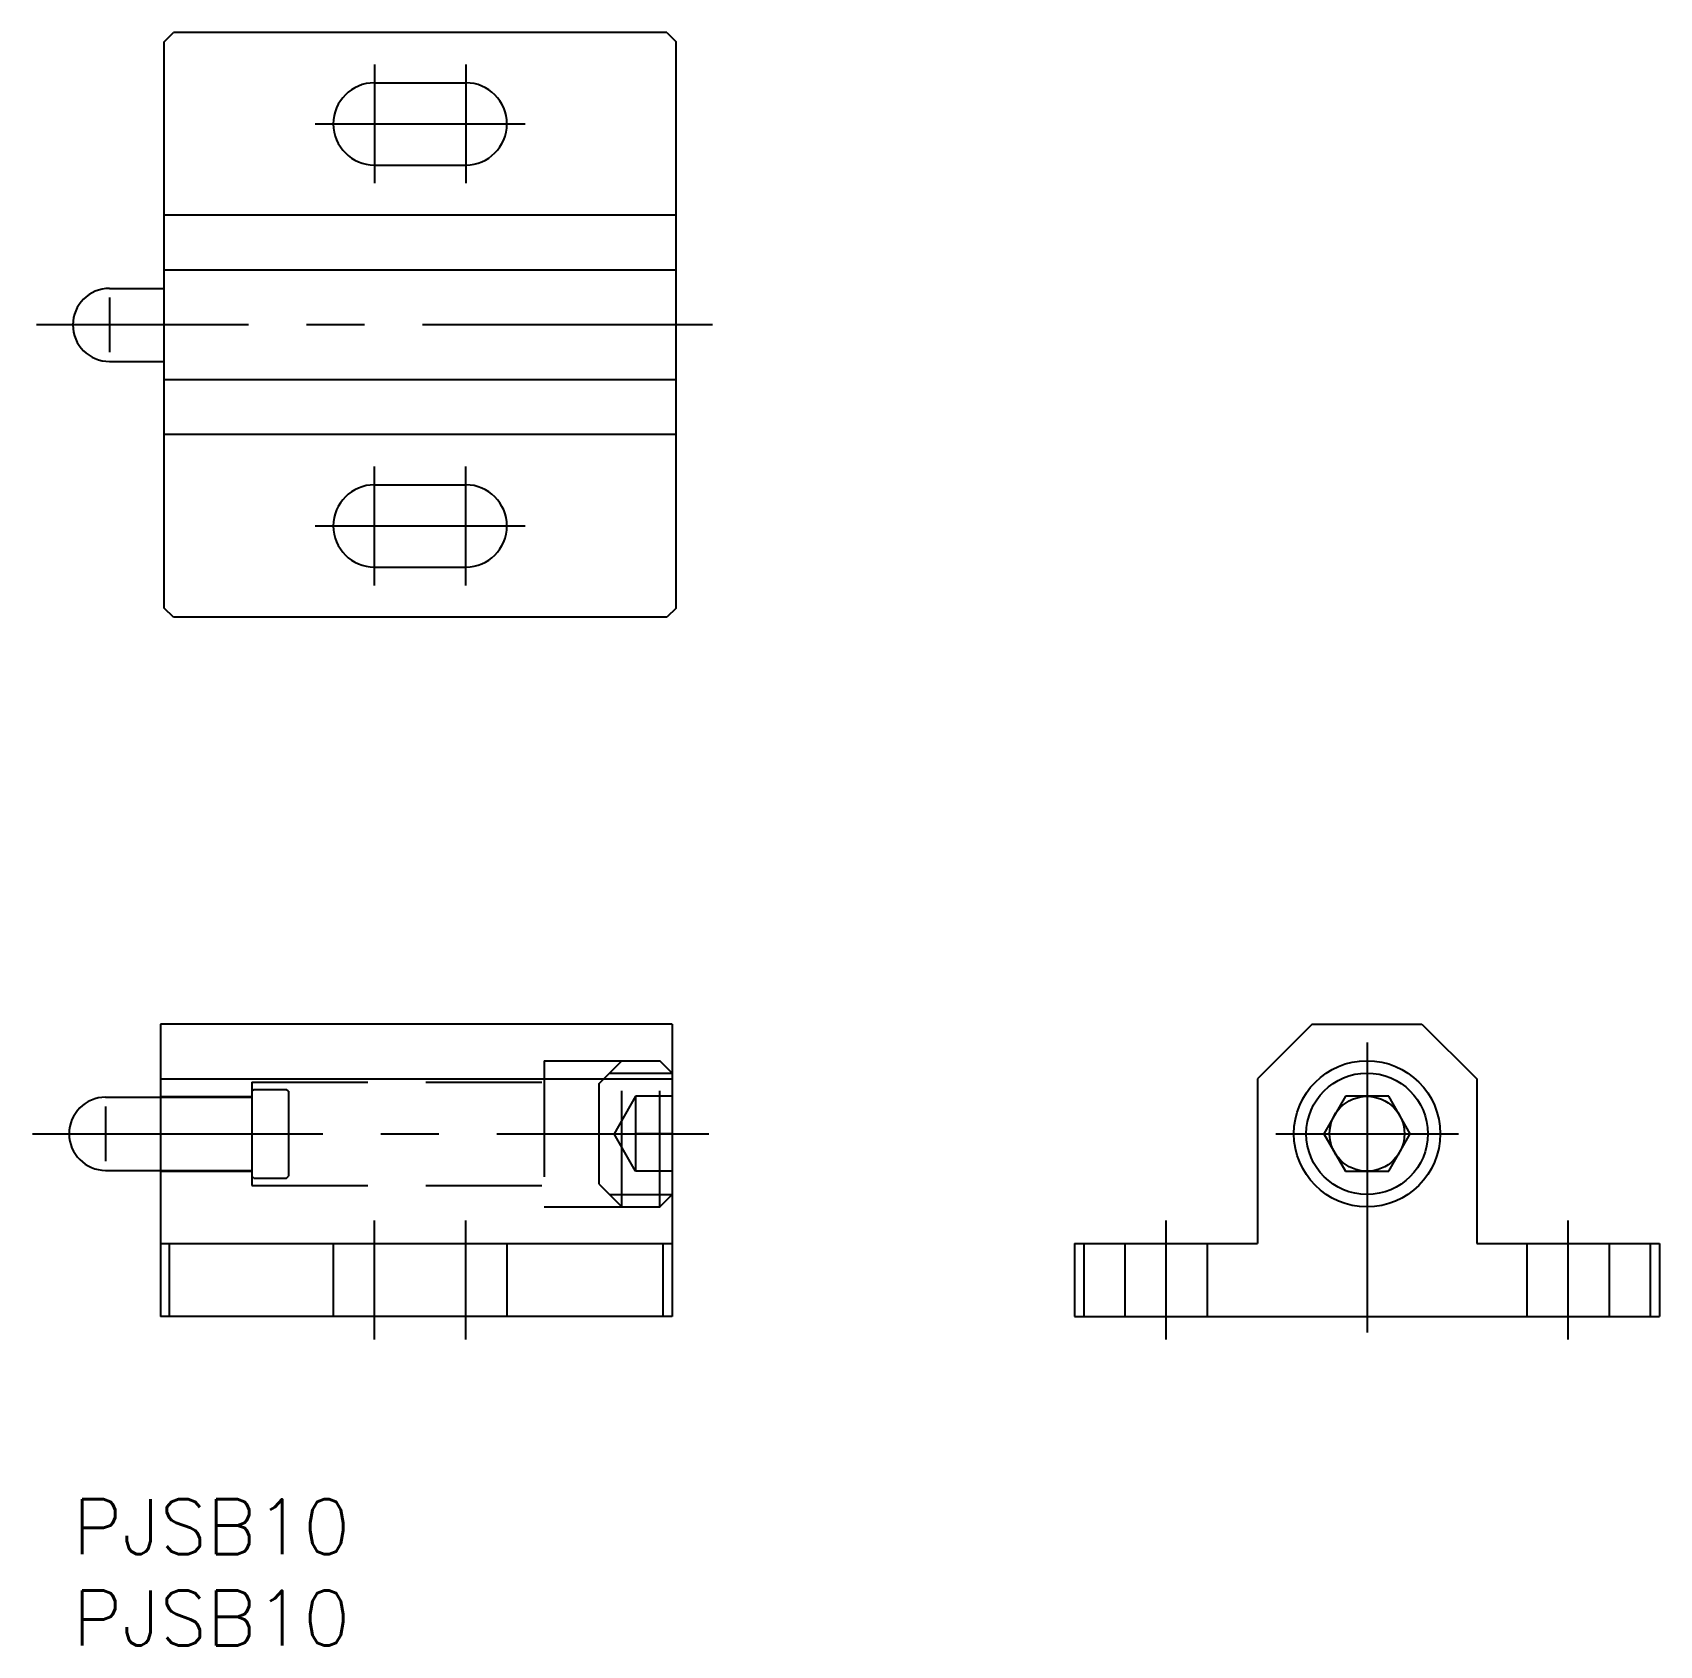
# Model space of a CAD drawing. Extents: x -2.2 to 86.8, y -8 to 80.3.
import ezdxf

# ---------------------------------------------------------------- set-up
doc = ezdxf.new("R2010")
doc.units = 0
doc.header["$LTSCALE"] = 0.5
doc.linetypes.add('CENTER', pattern=[50.8, 31.75, -6.35, 6.35, -6.35])
doc.linetypes.add('DASHED', pattern=[19.05, 12.7, -6.35])
for name, color, linetype in [('MSM_CENTER', 1, 'CENTER'), ('MSM_CONTINUOUS', 7, 'CONTINUOUS'), ('MSM_DASHED', 4, 'DASHED'), ('MSM_NARROW', 5, 'CONTINUOUS'), ('MSM_PART_NUMBER', 7, 'CONTINUOUS')]:
    doc.layers.add(name, color=color, linetype=linetype)
doc.styles.get("Standard").update_dxf_attribs({"font": 'txt.shx', "height": 3, "bigfont": 'bigfont.shx'})

# ---------------------------------------------------------------- blocks, each defined once
blk = doc.blocks.new('*U10')
at = {"layer": 'MSM_PART_NUMBER'}
blk.add_text('PJSB10', height=3, dxfattribs=at).set_placement((0, -3))
blk = doc.blocks.new('*U11')
at = {"layer": 'MSM_PART_NUMBER'}
blk.add_text('PJSB10', height=3, dxfattribs=at).set_placement((0, -8))

msp = doc.modelspace()

# ---------------------------------------------------------------- linework, layer by layer
at = {"layer": 'MSM_CENTER'}
for p, q in [((16.5, 78.512), (16.5, 72.012)), ((21.5, 78.512), (21.5, 72.012)), ((13.25, 75.262), (24.75, 75.262)), ((35, 64.262), (-2, 64.262)), ((16.5, 50.012), (16.5, 56.512)), ((21.5, 50.012), (21.5, 56.512)), ((13.25, 53.262), (24.75, 53.262)), ((70.812, 25), (70.812, 8)), ((-2.208, 20), (34.792, 20)), ((65.812, 20), (75.812, 20)), ((16.5, 8.75), (16.5, 15.25)), ((21.5, 8.75), (21.5, 15.25)), ((59.812, 8.75), (59.812, 15.25)), ((81.812, 8.75), (81.812, 15.25))]:
    msp.add_line(p, q, dxfattribs=at)
at = {"layer": 'MSM_CONTINUOUS'}
for p, q in [((5, 79.762), (5.5, 80.262)), ((32.5, 80.262), (5.5, 80.262)), ((32.5, 80.262), (33, 79.762)), ((5, 48.762), (5, 79.762)), ((33, 48.762), (33, 79.762)), ((16.5, 77.512), (21.5, 77.512)), ((16.5, 73.012), (21.5, 73.012)), ((33, 70.262), (5, 70.262)), ((33, 67.262), (5, 67.262)), ((2, 66.262), (5, 66.262)), ((2, 62.262), (5, 62.262)), ((33, 61.262), (5, 61.262)), ((33, 58.262), (5, 58.262)), ((16.5, 55.512), (21.5, 55.512)), ((16.5, 51.012), (21.5, 51.012)), ((5.5, 48.262), (5, 48.762)), ((32.5, 48.262), (5.5, 48.262)), ((33, 48.762), (32.5, 48.262)), ((4.792, 26), (4.792, 10)), ((32.792, 26), (4.792, 26)), ((32.792, 26), (32.792, 10)), ((67.812, 26), (64.812, 23)), ((67.812, 26), (73.812, 26)), ((73.812, 26), (76.812, 23)), ((4.792, 23), (32.792, 23)), ((64.812, 23), (64.812, 14)), ((76.812, 23), (76.812, 14)), ((1.792, 22), (4.792, 22)), ((69.628, 22.05), (68.444, 20)), ((71.995, 22.05), (69.628, 22.05)), ((73.179, 20), (71.995, 22.05)), ((68.444, 20), (69.628, 17.95)), ((71.995, 17.95), (73.179, 20)), ((1.792, 18), (4.792, 18)), ((69.628, 17.95), (71.995, 17.95)), ((4.792, 14), (32.792, 14)), ((5.292, 10), (5.292, 14)), ((32.292, 10), (32.292, 14)), ((54.812, 14), (64.812, 14)), ((54.812, 14), (54.812, 10)), ((55.312, 14), (55.312, 10)), ((76.812, 14), (86.812, 14)), ((86.312, 14), (86.312, 10)), ((86.812, 14), (86.812, 10)), ((32.792, 10), (4.792, 10)), ((54.812, 10), (86.812, 10))]:
    msp.add_line(p, q, dxfattribs=at)
for radius in [4, 2.05]:
    msp.add_circle((70.812, 20), radius, dxfattribs=at)
for centre, radius, start, end in [((16.5, 75.262), 2.25, 90, 270), ((21.5, 75.262), 2.25, 270, 90), ((2, 64.262), 2, 90, 270), ((16.5, 53.262), 2.25, 90, 270), ((21.5, 53.262), 2.25, 270, 90), ((1.792, 20), 2, 90, 270)]:
    msp.add_arc(centre, radius, start, end, dxfattribs=at)
at = {"layer": 'MSM_DASHED'}
for p, q in [((25.792, 24), (25.792, 16)), ((25.792, 24), (32.792, 24)), ((28.792, 22.75), (30.042, 24)), ((29.365, 23.323), (32.792, 23.323)), ((30.042, 16), (30.042, 24)), ((32.115, 16), (32.115, 24)), ((32.792, 23.323), (32.115, 24)), ((9.792, 22.825), (9.792, 17.175)), ((9.792, 22.825), (25.792, 22.825)), ((9.892, 22.425), (9.792, 22.325)), ((9.892, 22.425), (11.692, 22.425)), ((11.792, 22.325), (11.692, 22.425)), ((11.792, 22.325), (11.792, 17.675)), ((28.792, 17.25), (28.792, 22.75)), ((4.792, 22.04), (9.792, 22.04)), ((4.792, 22), (9.792, 22)), ((30.792, 22.05), (29.608, 20)), ((32.792, 22.05), (30.792, 22.05)), ((30.792, 22.05), (30.792, 17.95)), ((30.792, 17.95), (29.608, 20)), ((32.792, 20), (30.792, 20)), ((4.792, 18), (9.792, 18)), ((4.792, 17.96), (9.792, 17.96)), ((32.792, 17.95), (30.792, 17.95)), ((9.892, 17.575), (9.792, 17.675)), ((9.792, 17.175), (25.792, 17.175)), ((9.892, 17.575), (11.692, 17.575)), ((11.692, 17.575), (11.792, 17.675)), ((28.792, 17.25), (30.042, 16)), ((29.365, 16.677), (32.792, 16.677)), ((32.792, 16.677), (32.115, 16)), ((25.792, 16), (32.792, 16)), ((14.25, 14), (14.25, 10)), ((23.75, 14), (23.75, 10)), ((57.562, 14), (57.562, 10)), ((62.062, 14), (62.062, 10)), ((79.562, 14), (79.562, 10)), ((84.062, 14), (84.062, 10))]:
    msp.add_line(p, q, dxfattribs=at)
at = {"layer": 'MSM_NARROW'}
for p, q in [((2, 65.757), (2, 62.767)), ((1.792, 21.495), (1.792, 18.505))]:
    msp.add_line(p, q, dxfattribs=at)
msp.add_circle((70.812, 20), 3.323, dxfattribs=at)

# ---------------------------------------------------------------- block references
at = {"layer": 'MSM_CONTINUOUS'}
for name in ['*U10', '*U11']:
    msp.add_blockref(name, (0, 0), dxfattribs=at)

doc.saveas('drawing.dxf')
